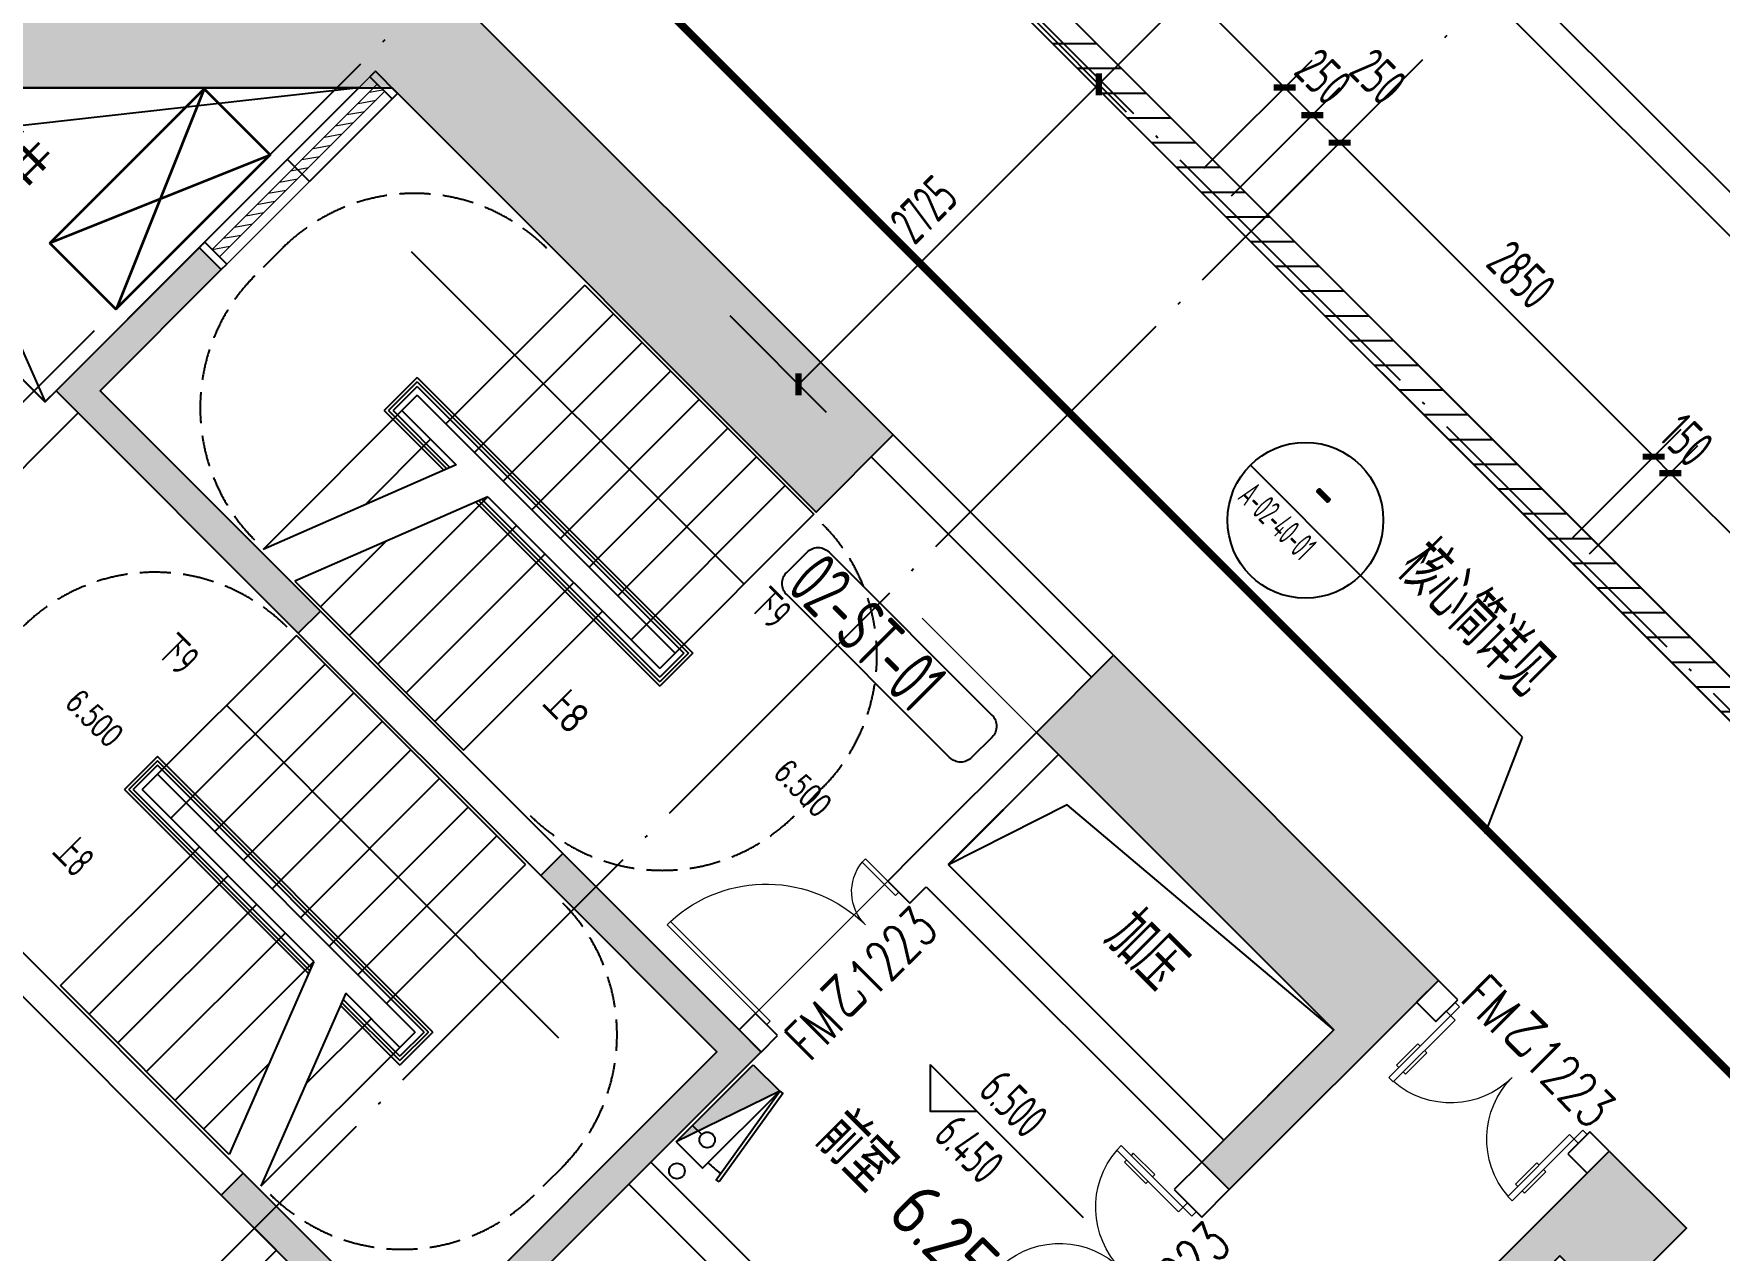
# Model space of a CAD drawing. Extents: x -936 to 12807311, y 101 to 1511157.
# Drawn here: x 12223664 to 12234483, y 1206815 to 1214622 of the extents above; entities that cross this region are included whole.
import ezdxf
from ezdxf.enums import TextEntityAlignment as Align

# ---------------------------------------------------------------- set-up
doc = ezdxf.new("R2010")
doc.units = 0
doc.header["$LTSCALE"] = 1000
doc.header["$MEASUREMENT"] = 0
for name, pattern in [('PX-PLAN-F2-T2$0$X-01-10-01$0$DASHED', [0.75, 0.5, -0.25]), ('PX-ST-F2$0$CONTINOUS', [0]), ('PX-ST-F2$0$DASH', [0.35, 0.25, -0.1]), ('PX-ST-F2$0$HIDDEN2', [4.7625, 3.175, -1.5875]), ('TX-GRID-T2$0$DOTE', [2.42, 2, -0.2, 0.02, -0.2])]:
    doc.linetypes.add(name, pattern=pattern)
for name, color, linetype in [('PX-PLAN-F2-T2$0$0P-FE-FH-V', 3, 'Continuous'), ('PX-PLAN-F2-T2$0$0P-FE-HY（消火栓）', 1, 'Continuous'), ('PX-PLAN-F2-T2$0$A-SYMB', 7, 'Continuous'), ('PX-PLAN-F2-T2$0$DIM_LEAD', 3, 'Continuous'), ('PX-PLAN-F2-T2$0$HOLE', 2, 'Continuous'), ('PX-PLAN-F2-T2$0$PUB_DIM', 3, 'Continuous'), ('PX-PLAN-F2-T2$0$PUB_TEXT', 7, 'Continuous'), ('PX-PLAN-F2-T2$0$WALL', 9, 'Continuous'), ('PX-PLAN-F2-T2$0$X-01-10-01$0$A-SYMB-BUBB', 3, 'PX-PLAN-F2-T2$0$X-01-10-01$0$DASHED'), ('PX-PLAN-F2-T2$0$X-01-10-01$0$A-SYMB-NUMB-150', 4, 'Continuous'), ('PX-PLAN-F2-T2$0$X-01-10-01$0$A-SYMB-NUMB-T', 10, 'Continuous'), ('PX-PLAN-F2-T2$0$X-01-10-01$0$A-SYMB-VOID', 35, 'Continuous'), ('PX-PLAN-F2-T2$0$防火墙填充', 1, 'Continuous'), ('PX-ST-F2$0$A-ANNO-TABL', 73, 'Continuous'), ('PX-ST-F2$0$A-STRS', 4, 'Continuous'), ('PX-ST-F2$0$DIM_SYMB', 3, 'Continuous'), ('PX-ST-F2$0$PUB_TEXT', 7, 'Continuous'), ('PX-ST-F2$0$修改', 210, 'PX-ST-F2$0$CONTINOUS'), ('TX-CORE-T2-F2$0$F-STAIR', 4, 'Continuous'), ('TX-CORE-T2-F2$0$T2-CORE-F1~F3$0$0S-WALL-HATCH', 8, 'Continuous'), ('TX-CORE-T2-F2$0$T2-CORE-F1~F3$0$0S-WALL-LINE', 3, 'Continuous'), ('TX-CORE-T2-F2$0$WALL', 255, 'Continuous'), ('TX-CORE-T2-F2$0$WINDOW_TEXT', 7, 'Continuous'), ('TX-GRID-T2$0$DOTE', 1, 'Continuous')]:
    doc.layers.add(name, color=color, linetype=linetype)
for name, color, linetype, lineweight in [('PX-ST-F2$0$A-STRS-HDDN', 5, 'PX-ST-F2$0$HIDDEN2', 15), ('TX-CORE-T2-F2$0$ARUP_AC_SPD', 112, 'Continuous', 35), ('TX-CORE-T2-F2$0$WINDOW', 4, 'Continuous', 5)]:
    doc.layers.add(name, color=color, linetype=linetype, lineweight=lineweight)
doc.styles.add('PX-PLAN-F2-T2$0$Standard', font='gbenor.shx', dxfattribs={"bigfont": 'gbcbig.shx'})
doc.styles.add('PX-PLAN-F2-T2$0$X-01-10-01$0$XD2008', font='xd-hzs.shx', dxfattribs={"width": 0.7, "bigfont": 'xd-hztxt.shx'})
doc.styles.add('PX-PLAN-F2-T2$0$XD2008', font='xd-hzs.shx', dxfattribs={"width": 0.7, "bigfont": 'xd-hztxt.shx'})
doc.styles.add('PX-PLAN-F2-T2$0$XD2008_T3', font='xd-hzs.shx', dxfattribs={"width": 0.7, "bigfont": 'xd-hztxt.shx'})
doc.styles.add('PX-ST-F2$0$_TCH_DIM', font='SIMPLEX', dxfattribs={"bigfont": 'GBCBIG'})
doc.styles.add('PX-ST-F2$0$Standard', font='gbenor.shx', dxfattribs={"bigfont": 'gbcbig.shx'})
doc.styles.add('PX-ST-F2$0$XD2008', font='xd-hzs.shx', dxfattribs={"width": 0.7, "bigfont": 'xd-hztxt.shx'})
doc.styles.add('TX-CORE-T2-F2$0$_TCH_WINDOW', font='SIMPLEX', dxfattribs={"height": 3.5, "bigfont": 'GBCBIG'})
doc.dimstyles.new('PX-PLAN-F2-T2$0$_TCH_ARCH&&100', dxfattribs={"dimtxt": 250, "dimasz": 100, "dimexe": 250, "dimexo": 300, "dimgap": 100, "dimtad": 1, "dimdec": 0, "dimzin": 0, "dimdsep": 46, "dimtxsty": 'PX-PLAN-F2-T2$0$XD2008_T3', "dimblk": 'PX-PLAN-F2-T2$0$_ArchTick', "dimcen": 0.09, "dimclrd": 1, "dimclrt": 4, "dimazin": 2, "dimtfac": 1, "dimtdec": 0, "dimtix": 1, "dimtmove": 2, "dimatfit": 3, "dimfxl": 0, "dimtolj": 1, "dimtzin": 0, "dimarcsym": 0})

# ---------------------------------------------------------------- blocks, each defined once
blk = doc.blocks.new('PX-PLAN-F2-T2$0$ST TEXT')
at = {"layer": 'PX-PLAN-F2-T2$0$X-01-10-01$0$A-SYMB-NUMB-T', "color": 1}
blk.add_lwpolyline([(63349, 13689), (61890, 13443, -0.414214), (61775, 13525), (61744, 13707, -0.414214), (61826, 13822), (63285, 14068, -0.414214), (63400, 13987), (63431, 13804, -0.414214)], format="xyb", close=True, dxfattribs=at)
at = {"layer": 'PX-PLAN-F2-T2$0$X-01-10-01$0$A-SYMB-NUMB-150', "style": 'PX-PLAN-F2-T2$0$X-01-10-01$0$XD2008', "width": 0.7}
blk.add_text('02-ST-01', height=350, rotation=9.5771, dxfattribs=at).set_placement((61853, 13458))
blk = doc.blocks.new('PX-PLAN-F2-T2$0$ECADI-TAG-HGHT')
at = {"layer": 'PX-PLAN-F2-T2$0$A-SYMB', "color": 1}
blk.add_line((-2.12, 2.12), (11.77, 2.12), dxfattribs=at)
blk.add_lwpolyline([(-2.12, 2.12), (0, 0), (2.12, 2.12)], dxfattribs=at)
at = {"layer": 'PX-PLAN-F2-T2$0$A-SYMB', "style": 'PX-PLAN-F2-T2$0$XD2008', "width": 0.7}
blk.add_attdef('FL', text='', height=3, dxfattribs=at).set_placement((-2.69, 2.97), align=Align.RIGHT)
for tag, p in [('F.F.L.', (2.28, 2.97)), ('T.O.S.', (2.28, -1.1))]:
    blk.add_attdef(tag, p, '', height=3, dxfattribs=at)
blk = doc.blocks.new('PX-PLAN-F2-T2$0$室内单口消火栓(平面)')
at = {"layer": 'PX-PLAN-F2-T2$0$0P-FE-HY（消火栓）'}
h = blk.add_hatch(color=256, dxfattribs=at)
h.dxf.hatch_style = 1
h.paths.add_polyline_path([(704, 0), (4, 0), (4, 240)])
for p, q in [((4, 0), (4, 240)), ((4, 240), (704, 0)), ((704, 240), (4, 240)), ((704, 0), (704, 240)), ((704, 0), (4, 0)), ((554, 82), (554, 0))]:
    blk.add_line(p, q, dxfattribs=at)
blk.add_lwpolyline([(690, 377), (694, 353), (4, 240), (0, 265)], close=True, dxfattribs=at)
blk.add_circle((554, 132), 50, dxfattribs=at)
blk.add_arc((54, 240), 600, 0.0003, 9.9999, dxfattribs=at)
blk = doc.blocks.new('PX-PLAN-F2-T2$0$A$C77842B79')
at = {"layer": 'PX-PLAN-F2-T2$0$0P-FE-FH-V'}
blk.add_circle((10799, 36481, 0), 50, dxfattribs=at)
at = {"layer": 'PX-PLAN-F2-T2$0$0P-FE-HY（消火栓）', "rotation": 234.5631993286312}
blk.add_blockref('PX-PLAN-F2-T2$0$室内单口消火栓(平面)', (11171, 37238, 0), dxfattribs=at)
blk = doc.blocks.new('PX-PLAN-F2-T2$0$fhtc')
at = {"layer": 'PX-PLAN-F2-T2$0$防火墙填充'}
h = blk.add_hatch(dxfattribs=at)
h.set_pattern_fill('ANSI31', color=256, scale=100, angle=44.9999)
h.set_pattern_definition([(45, (-8005.86, 6e-09), (-112.2532, 112.2532), [])])
h.paths.add_polyline_path([(16661, 150), (16661, -20925), (16461, -20925), (16461, -50), (-3364, -50), (-3364, 2125), (-12109, 2125), (-12076, 2325), (-3164, 2325), (-3164, 150)])
h.paths.add_polyline_path([(16461, -21675), (16661, -21675), (16661, -22460), (16461, -22460)])
blk.add_lwpolyline([(16661, 150), (16661, -20925), (16461, -20925), (16461, -50), (-3364, -50), (-3364, 2125), (-12109, 2125), (-12076, 2325), (-3164, 2325), (-3164, 150)], close=True, dxfattribs=at)
blk = doc.blocks.new('PX-PLAN-F2-T2$0$_ArchTick')
at = {"color": 0, "linetype": 'ByBlock', "const_width": 0.4}
blk.add_lwpolyline([(-0.5, -0.5), (0.5, 0.5)], dxfattribs=at)
blk = doc.blocks.new('*D827')
at = {"layer": 'Defpoints', "color": 0, "transparency": 16777216}
for p in [(12230854, 1215960), (12231508, 1215306), (12229846, 1214952)]:
    blk.add_point(p, dxfattribs=at)
at = {"layer": 'PX-PLAN-F2-T2$0$PUB_DIM', "color": 0, "lineweight": -2, "transparency": 16777216}
for p, q in [((12231066, 1215747), (12231684, 1215129)), ((12230058, 1214740), (12230677, 1214121))]:
    blk.add_line(p, q, dxfattribs=at)
at = {"layer": 'PX-PLAN-F2-T2$0$PUB_DIM', "color": 1, "lineweight": -2, "transparency": 16777216}
blk.add_line((12230500, 1214298), (12231508, 1215306), dxfattribs=at)
at = {"layer": 'PX-PLAN-F2-T2$0$PUB_DIM', "color": 1, "lineweight": -2, "transparency": 16777216, "xscale": 100, "yscale": 100, "zscale": 100}
for p, rotation in [((12231508, 1215306), 45.00024931442097), ((12230500, 1214298), 225.000249314421)]:
    blk.add_blockref('PX-PLAN-F2-T2$0$_ArchTick', p, dxfattribs=dict(at, rotation=rotation))
at = {"layer": 'PX-PLAN-F2-T2$0$PUB_DIM', "color": 4, "transparency": 16777216, "insert": (12230845, 1214961), "char_height": 250, "attachment_point": 5, "rotation": 45.0002, "style": 'PX-PLAN-F2-T2$0$XD2008_T3'}
blk.add_mtext('\\A1;1425', dxfattribs=at)
blk = doc.blocks.new('*D828')
at = {"layer": 'Defpoints', "color": 0, "transparency": 16777216}
for p in [(12229846, 1214952), (12230500, 1214298), (12227919, 1213025)]:
    blk.add_point(p, dxfattribs=at)
at = {"layer": 'PX-PLAN-F2-T2$0$PUB_DIM', "color": 0, "lineweight": -2, "transparency": 16777216}
for p, q in [((12230058, 1214740), (12230677, 1214121)), ((12228131, 1212813), (12228750, 1212194))]:
    blk.add_line(p, q, dxfattribs=at)
at = {"layer": 'PX-PLAN-F2-T2$0$PUB_DIM', "color": 1, "lineweight": -2, "transparency": 16777216}
blk.add_line((12228573, 1212371), (12230500, 1214298), dxfattribs=at)
at = {"layer": 'PX-PLAN-F2-T2$0$PUB_DIM', "color": 1, "lineweight": -2, "transparency": 16777216, "xscale": 100, "yscale": 100, "zscale": 100}
for p, rotation in [((12230500, 1214298), 45.00024931441067), ((12228573, 1212371), 225.0002493144107)]:
    blk.add_blockref('PX-PLAN-F2-T2$0$_ArchTick', p, dxfattribs=dict(at, rotation=rotation))
at = {"layer": 'PX-PLAN-F2-T2$0$PUB_DIM', "color": 4, "transparency": 16777216, "insert": (12229377, 1213494), "char_height": 250, "attachment_point": 5, "rotation": 45.0002, "style": 'PX-PLAN-F2-T2$0$XD2008_T3'}
blk.add_mtext('\\A1;2725', dxfattribs=at)
blk = doc.blocks.new('*D832')
at = {"layer": 'Defpoints', "color": 0, "transparency": 16777216}
for p in [(12229690, 1214819), (12231693, 1214277), (12230963, 1213547)]:
    blk.add_point(p, dxfattribs=at)
at = {"layer": 'PX-PLAN-F2-T2$0$PUB_DIM', "color": 0, "lineweight": -2, "transparency": 16777216}
for p, q in [((12229902, 1215032), (12230597, 1215726)), ((12231175, 1213759), (12231870, 1214453))]:
    blk.add_line(p, q, dxfattribs=at)
at = {"layer": 'PX-PLAN-F2-T2$0$PUB_DIM', "color": 1, "lineweight": -2, "transparency": 16777216}
blk.add_line((12230420, 1215549), (12231693, 1214277), dxfattribs=at)
at = {"layer": 'PX-PLAN-F2-T2$0$PUB_DIM', "color": 1, "lineweight": -2, "transparency": 16777216, "xscale": 100, "yscale": 100, "zscale": 100}
for p, rotation in [((12230420, 1215549), 135.000249314899), ((12231693, 1214277), 315.000249314899)]:
    blk.add_blockref('PX-PLAN-F2-T2$0$_ArchTick', p, dxfattribs=dict(at, rotation=rotation))
at = {"layer": 'PX-PLAN-F2-T2$0$PUB_DIM', "color": 4, "transparency": 16777216, "insert": (12231216, 1215072), "char_height": 250, "attachment_point": 5, "rotation": 315.0002, "style": 'PX-PLAN-F2-T2$0$XD2008_T3'}
blk.add_mtext('\\A1;1800', dxfattribs=at)
blk = doc.blocks.new('*D833')
at = {"layer": 'Defpoints', "color": 0, "transparency": 16777216}
for p in [(12231870, 1214100), (12230963, 1213547), (12231140, 1213370)]:
    blk.add_point(p, dxfattribs=at)
at = {"layer": 'PX-PLAN-F2-T2$0$PUB_DIM', "color": 0, "lineweight": -2, "transparency": 16777216}
for p, q in [((12231175, 1213759), (12231870, 1214453)), ((12231352, 1213582), (12232047, 1214277))]:
    blk.add_line(p, q, dxfattribs=at)
at = {"layer": 'PX-PLAN-F2-T2$0$PUB_DIM', "color": 1, "lineweight": -2, "transparency": 16777216}
blk.add_line((12231693, 1214277), (12231870, 1214100), dxfattribs=at)
at = {"layer": 'PX-PLAN-F2-T2$0$PUB_DIM', "color": 1, "lineweight": -2, "transparency": 16777216, "xscale": 100, "yscale": 100, "zscale": 100}
for p, rotation in [((12231693, 1214277), 135.0002493149147), ((12231870, 1214100), 315.0002493149147)]:
    blk.add_blockref('PX-PLAN-F2-T2$0$_ArchTick', p, dxfattribs=dict(at, rotation=rotation))
at = {"layer": 'PX-PLAN-F2-T2$0$PUB_DIM', "color": 4, "transparency": 16777216, "insert": (12231941, 1214347), "char_height": 250, "attachment_point": 5, "rotation": 315.0002, "style": 'PX-PLAN-F2-T2$0$XD2008_T3'}
blk.add_mtext('\\A1;250', dxfattribs=at)
blk = doc.blocks.new('*D834')
at = {"layer": 'Defpoints', "color": 0, "transparency": 16777216}
for p in [(12232047, 1213923), (12231140, 1213370), (12231317, 1213193)]:
    blk.add_point(p, dxfattribs=at)
at = {"layer": 'PX-PLAN-F2-T2$0$PUB_DIM', "color": 0, "lineweight": -2, "transparency": 16777216}
for p, q in [((12231352, 1213582), (12232047, 1214277)), ((12231529, 1213405), (12232223, 1214100))]:
    blk.add_line(p, q, dxfattribs=at)
at = {"layer": 'PX-PLAN-F2-T2$0$PUB_DIM', "color": 1, "lineweight": -2, "transparency": 16777216}
blk.add_line((12231870, 1214100), (12232047, 1213923), dxfattribs=at)
at = {"layer": 'PX-PLAN-F2-T2$0$PUB_DIM', "color": 1, "lineweight": -2, "transparency": 16777216, "xscale": 100, "yscale": 100, "zscale": 100}
for p, rotation in [((12231870, 1214100), 135.0002493148733), ((12232047, 1213923), 315.0002493148733)]:
    blk.add_blockref('PX-PLAN-F2-T2$0$_ArchTick', p, dxfattribs=dict(at, rotation=rotation))
at = {"layer": 'PX-PLAN-F2-T2$0$PUB_DIM', "color": 4, "transparency": 16777216, "insert": (12232294, 1214347), "char_height": 250, "attachment_point": 5, "rotation": 315.0002, "style": 'PX-PLAN-F2-T2$0$XD2008_T3'}
blk.add_mtext('\\A1;250', dxfattribs=at)
blk = doc.blocks.new('*D835')
at = {"layer": 'Defpoints', "color": 0, "transparency": 16777216}
for p in [(12231317, 1213193), (12234062, 1211908), (12233332, 1211178)]:
    blk.add_point(p, dxfattribs=at)
at = {"layer": 'PX-PLAN-F2-T2$0$PUB_DIM', "color": 0, "lineweight": -2, "transparency": 16777216}
for p, q in [((12231529, 1213405), (12232223, 1214100)), ((12233544, 1211390), (12234239, 1212085))]:
    blk.add_line(p, q, dxfattribs=at)
at = {"layer": 'PX-PLAN-F2-T2$0$PUB_DIM', "color": 1, "lineweight": -2, "transparency": 16777216}
blk.add_line((12232047, 1213923), (12234062, 1211908), dxfattribs=at)
at = {"layer": 'PX-PLAN-F2-T2$0$PUB_DIM', "color": 1, "lineweight": -2, "transparency": 16777216, "xscale": 100, "yscale": 100, "zscale": 100}
for p, rotation in [((12232047, 1213923), 135.0002493149073), ((12234062, 1211908), 315.0002493149073)]:
    blk.add_blockref('PX-PLAN-F2-T2$0$_ArchTick', p, dxfattribs=dict(at, rotation=rotation))
at = {"layer": 'PX-PLAN-F2-T2$0$PUB_DIM', "color": 4, "transparency": 16777216, "insert": (12233213, 1213075), "char_height": 250, "attachment_point": 5, "rotation": 315.0002, "style": 'PX-PLAN-F2-T2$0$XD2008_T3'}
blk.add_mtext('\\A1;2850', dxfattribs=at)
blk = doc.blocks.new('*D836')
at = {"layer": 'Defpoints', "color": 0, "transparency": 16777216}
for p in [(12234168, 1211802), (12233332, 1211178), (12233438, 1211072)]:
    blk.add_point(p, dxfattribs=at)
at = {"layer": 'PX-PLAN-F2-T2$0$PUB_DIM', "color": 0, "lineweight": -2, "transparency": 16777216}
for p, q in [((12233544, 1211390), (12234239, 1212085)), ((12233650, 1211284), (12234345, 1211979))]:
    blk.add_line(p, q, dxfattribs=at)
at = {"layer": 'PX-PLAN-F2-T2$0$PUB_DIM', "color": 1, "lineweight": -2, "transparency": 16777216}
blk.add_line((12234062, 1211908), (12234168, 1211802), dxfattribs=at)
at = {"layer": 'PX-PLAN-F2-T2$0$PUB_DIM', "color": 1, "lineweight": -2, "transparency": 16777216, "xscale": 100, "yscale": 100, "zscale": 100}
for p, rotation in [((12234062, 1211908), 135.0002493149423), ((12234168, 1211802), 315.0002493149423)]:
    blk.add_blockref('PX-PLAN-F2-T2$0$_ArchTick', p, dxfattribs=dict(at, rotation=rotation))
at = {"layer": 'PX-PLAN-F2-T2$0$PUB_DIM', "color": 4, "transparency": 16777216, "insert": (12234274, 1212014), "char_height": 250, "attachment_point": 5, "rotation": 315.0002, "style": 'PX-PLAN-F2-T2$0$XD2008_T3'}
blk.add_mtext('\\A1;150', dxfattribs=at)
blk = doc.blocks.new('*D837')
at = {"layer": 'Defpoints', "color": 0, "transparency": 16777216}
for p in [(12233438, 1211072), (12235441, 1210529), (12234711, 1209799)]:
    blk.add_point(p, dxfattribs=at)
at = {"layer": 'PX-PLAN-F2-T2$0$PUB_DIM', "color": 0, "lineweight": -2, "transparency": 16777216}
for p, q in [((12233650, 1211284), (12234345, 1211979)), ((12234923, 1210011), (12235617, 1210706))]:
    blk.add_line(p, q, dxfattribs=at)
at = {"layer": 'PX-PLAN-F2-T2$0$PUB_DIM', "color": 1, "lineweight": -2, "transparency": 16777216}
blk.add_line((12234168, 1211802), (12235441, 1210529), dxfattribs=at)
at = {"layer": 'PX-PLAN-F2-T2$0$PUB_DIM', "color": 1, "lineweight": -2, "transparency": 16777216, "xscale": 100, "yscale": 100, "zscale": 100}
for p, rotation in [((12234168, 1211802), 135.0002493149143), ((12235441, 1210529), 315.0002493149144)]:
    blk.add_blockref('PX-PLAN-F2-T2$0$_ArchTick', p, dxfattribs=dict(at, rotation=rotation))
at = {"layer": 'PX-PLAN-F2-T2$0$PUB_DIM', "color": 4, "transparency": 16777216, "insert": (12234963, 1211325), "char_height": 250, "attachment_point": 5, "rotation": 315.0002, "style": 'PX-PLAN-F2-T2$0$XD2008_T3'}
blk.add_mtext('\\A1;1800', dxfattribs=at)
blk = doc.blocks.new('PX-ST-F2')
at = {"layer": 'PX-ST-F2$0$A-ANNO-TABL', "linetype": 'PX-ST-F2$0$DASH', "ltscale": 0.8}
for p, q in [((12225278, 1213263), (12225065, 1213051)), ((12228742, 1209799), (12228530, 1209586)), ((12227074, 1207366, 0), (12226861, 1207154, 0))]:
    blk.add_line(p, q, dxfattribs=at)
for centre, start, end in [((12226108, 1212397), 45.0001, 135.0003), ((12225932, 1212220), 134.9999, 225.0001), ((12227876, 1210629), 315.0015, 45.0017), ((12224441, 1209966, 0), 44.9684, 134.9686), ((12227699, 1210453), 225.0001, 315.0003), ((12226208, 1208198, 0), 314.9698, 44.9701), ((12226031, 1208021, 0), 224.9701, 314.9703)]:
    blk.add_arc(centre, 1200, start, end, dxfattribs=at)
at = {"layer": 'PX-ST-F2$0$A-STRS', "color": 4}
for p, q in [((12227201, 1213009), (12226310, 1212118)), ((12227201, 1213009), (12228672, 1211538)), ((12227385, 1212825), (12226494, 1211934)), ((12227569, 1212641), (12226678, 1211750)), ((12227752, 1212457), (12226862, 1211567)), ((12226126, 1212302), (12225136, 1211312)), ((12227936, 1212274), (12227046, 1211383)), ((12225795, 1211603), (12226211, 1212019)), ((12228120, 1212090), (12227229, 1211199)), ((12228304, 1211906), (12227413, 1211015)), ((12228488, 1211722), (12227498, 1210732)), ((12228672, 1211538), (12227682, 1210548)), ((12225350, 1210761, 0), (12224360, 1209772, 0)), ((12226820, 1209290, 0), (12225350, 1210761, 0)), ((12225534, 1210577, 0), (12224544, 1209588, 0)), ((12225718, 1210393, 0), (12224826, 1209503, 0)), ((12225901, 1210209, 0), (12225010, 1209319, 0)), ((12226085, 1210026, 0), (12225194, 1209135, 0)), ((12226269, 1209842, 0), (12225378, 1208951, 0)), ((12226453, 1209658, 0), (12225561, 1208767, 0)), ((12226636, 1209474, 0), (12225745, 1208583, 0)), ((12226820, 1209290, 0), (12225929, 1208399, 0)), ((12225413, 1207884, 0), (12225830, 1208300, 0)), ((12226113, 1208215, 0), (12225122, 1207226, 0))]:
    blk.add_line(p, q, dxfattribs=at)
at = {"layer": 'PX-ST-F2$0$A-STRS'}
for p, q in [((12226126, 1212415, 0), (12225914, 1212203, 0)), ((12226126, 1212358, 0), (12225971, 1212203, 0)), ((12226126, 1212415, 0), (12227894, 1210647)), ((12226126, 1212358, 0), (12227837, 1210647)), ((12226126, 1212302), (12227781, 1210647)), ((12226296, 1211821), (12225914, 1212203, 0)), ((12226335, 1211838), (12225971, 1212203, 0)), ((12226027, 1212203), (12226375, 1211855)), ((12226375, 1211855), (12225136, 1211312)), ((12226579, 1211651), (12225340, 1211108)), ((12225688, 1210760), (12226579, 1211651)), ((12226500, 1211617), (12227682, 1210435)), ((12226539, 1211634), (12227682, 1210492)), ((12226579, 1211651), (12227682, 1210548)), ((12225504, 1210944), (12225923, 1211364)), ((12225872, 1210577), (12226763, 1211467)), ((12226055, 1210393), (12226946, 1211284)), ((12226239, 1210209), (12227130, 1211100)), ((12226423, 1210025), (12227314, 1210916)), ((12227894, 1210647), (12227682, 1210435)), ((12227837, 1210647), (12227682, 1210492)), ((12224459, 1209984, 0), (12224247, 1209772, 0)), ((12226226, 1208215, 0), (12224459, 1209984, 0)), ((12224459, 1209927, 0), (12224303, 1209772, 0)), ((12226169, 1208215, 0), (12224459, 1209927, 0)), ((12226113, 1208215, 0), (12224459, 1209871, 0)), ((12225428, 1208590, 0), (12224247, 1209772, 0)), ((12225445, 1208629, 0), (12224303, 1209772, 0)), ((12225462, 1208668, 0), (12224360, 1209772, 0)), ((12223836, 1208513, 0), (12224727, 1209404, 0)), ((12224020, 1208330, 0), (12224911, 1209220, 0)), ((12224203, 1208146, 0), (12225095, 1209036, 0)), ((12224387, 1207962, 0), (12225279, 1208852, 0)), ((12224571, 1207778, 0), (12225462, 1208668, 0)), ((12225462, 1208668, 0), (12224918, 1207430, 0)), ((12225666, 1208464, 0), (12225122, 1207226, 0)), ((12226014, 1208116, 0), (12225666, 1208464, 0)), ((12225632, 1208385, 0), (12226013, 1208003, 0)), ((12225649, 1208425, 0), (12226013, 1208060, 0)), ((12226226, 1208215, 0), (12226013, 1208003, 0)), ((12226169, 1208215, 0), (12226013, 1208060, 0)), ((12224755, 1207594, 0), (12225174, 1208013, 0))]:
    blk.add_line(p, q, dxfattribs=at)
at = {"layer": 'PX-ST-F2$0$A-STRS', "linetype": 'PX-ST-F2$0$HIDDEN2'}
for p, q in [((12226126, 1212387, 0), (12225942, 1212203, 0)), ((12226126, 1212387, 0), (12227866, 1210647)), ((12226316, 1211829), (12225942, 1212203, 0)), ((12226520, 1211625), (12227682, 1210463)), ((12227866, 1210647), (12227682, 1210463)), ((12224459, 1209956, 0), (12224275, 1209772, 0)), ((12226197, 1208215, 0), (12224459, 1209956, 0)), ((12225436, 1208609, 0), (12224275, 1209772, 0)), ((12225640, 1208405, 0), (12226013, 1208032, 0)), ((12226197, 1208215, 0), (12226013, 1208032, 0))]:
    blk.add_line(p, q, dxfattribs=at)
at = {"layer": 'PX-ST-F2$0$A-STRS-HDDN', "elevation": 0}
for points in [[(12225999, 1214239), (12230100, 1210138), (12228191, 1208229), (12224090, 1212330)], [(12226140, 1206179), (12222040, 1210281), (12223950, 1212190), (12228049, 1208088)]]:
    blk.add_lwpolyline(points, close=True, dxfattribs=at)
at = {"layer": 'PX-ST-F2$0$DIM_SYMB'}
for p, q in [((12226087, 1213225), (12228223, 1211089)), ((12227035, 1208176, 0), (12224901, 1210313, 0))]:
    blk.add_line(p, q, dxfattribs=at)
at = {"layer": 'PX-ST-F2$0$DIM_SYMB', "elevation": 0}
for points in [[(12226087, 1213225, 0, 0, 0), (12225104, 1212242, 0, 0, 0), (12225587, 1211759, 40, 0, 0), (12225693, 1211653, 0, 0, 0)], [(12226872, 1210474, 0, 0, 0), (12226101, 1211245, 40, 0, 0), (12225995, 1211351, 0, 0, 0)], [(12224285, 1208962, 0, 0, 0), (12225056, 1208191, 40, 0, 0), (12225162, 1208085, 0, 0, 0)], [(12227035, 1208176, 0, 0, 0), (12226052, 1207194, 0, 0, 0), (12225569, 1207677, 40, 0, 0), (12225463, 1207783, 0, 0, 0)]]:
    blk.add_lwpolyline(points, format="xyseb", dxfattribs=at)
at = {"layer": 'PX-ST-F2$0$修改', "color": 4}
for p, q in [((12225340, 1211108), (12226423, 1210025)), ((12224918, 1207430, 0), (12223836, 1208513, 0))]:
    blk.add_line(p, q, dxfattribs=at)
at = {"char_height": 200, "attachment_point": 3, "rotation": 315.0001}
for s, width, insert, style in [('下9', 846.25, (12228543, 1210929), 'PX-ST-F2$0$XD2008'), ('下9', 846.25, (12224741, 1210633, 0), 'PX-ST-F2$0$XD2008'), ('上8', 772.62, (12227249, 1210255), 'PX-ST-F2$0$Standard'), ('上8', 772.62, (12224067, 1209339, 0), 'PX-ST-F2$0$XD2008')]:
    blk.add_mtext_dynamic_manual_height_columns(s, width=width, gutter_width=1750, heights=[0], dxfattribs=dict(at, insert=insert, style=style))
at = {"layer": 'PX-ST-F2$0$PUB_TEXT', "style": 'PX-ST-F2$0$_TCH_DIM', "width": 0.705882}
for p in [(12223858, 1210320), (12228405, 1209871)]:
    blk.add_text('6.500', height=148.8, rotation=315.0009, dxfattribs=at).set_placement(p)
blk = doc.blocks.new('TX-CORE-T2-F2$0$T2-CORE-F1~F3')
at = {"layer": 'TX-CORE-T2-F2$0$T2-CORE-F1~F3$0$0S-WALL-HATCH'}
h = blk.add_hatch(color=256, dxfattribs=at)
h.dxf.hatch_style = 1
h.paths.add_polyline_path([(12229181, 1212047), (12226253, 1214975), (12222492, 1214975), (12219776, 1212259), (12220271, 1211764), (12222782, 1214275), (12225964, 1214275), (12228686, 1211552)])
h = blk.add_hatch(color=256, dxfattribs=at)
h.dxf.hatch_style = 1
h.paths.add_polyline_path([(12225504, 1210916), (12225362, 1210775), (12223807, 1212330), (12224726, 1213249), (12224867, 1213108), (12224090, 1212330)])
h = blk.add_hatch(color=256, dxfattribs=at)
h.dxf.hatch_style = 1
h.paths.add_polyline_path([(12230595, 1210633), (12232681, 1208547), (12231338, 1207204), (12231161, 1207380), (12232009, 1208229), (12230242, 1209997), (12230100, 1210138)])
h = blk.add_hatch(color=256, dxfattribs=at)
h.dxf.hatch_style = 1
h.paths.add_polyline_path([(12226918, 1209219), (12228049, 1208088), (12226140, 1206178), (12225009, 1207310), (12224867, 1207168), (12225999, 1206037), (12225504, 1205542), (12226070, 1204976), (12226211, 1205118), (12225787, 1205542), (12228332, 1208088), (12227060, 1209360)])
h = blk.add_hatch(color=256, dxfattribs=at)
h.dxf.hatch_style = 1
h.paths.add_polyline_path([(12233777, 1207451), (12234272, 1206956), (12233777, 1206461), (12233459, 1206779), (12231762, 1205082), (12231585, 1205259)])
at = {"layer": 'TX-CORE-T2-F2$0$T2-CORE-F1~F3$0$0S-WALL-LINE'}
for points in [[(12229181, 1212047), (12226253, 1214975), (12222492, 1214975), (12219776, 1212259), (12220271, 1211764), (12222782, 1214275), (12225964, 1214275), (12228686, 1211552)], [(12225504, 1210916), (12225362, 1210775), (12223807, 1212330), (12224726, 1213249), (12224867, 1213108), (12224090, 1212330)], [(12230595, 1210633), (12232681, 1208547), (12231338, 1207204), (12231161, 1207380), (12232009, 1208229), (12230242, 1209997), (12230242, 1209997), (12230100, 1210138)], [(12226918, 1209219), (12228049, 1208088), (12226140, 1206178), (12225009, 1207310), (12224867, 1207168), (12225999, 1206037), (12225504, 1205542), (12226070, 1204976), (12226211, 1205118), (12225787, 1205542), (12228332, 1208088), (12227060, 1209360)], [(12233777, 1207451), (12234272, 1206956), (12233777, 1206461), (12233459, 1206779), (12231762, 1205082), (12231585, 1205259)]]:
    blk.add_lwpolyline(points, close=True, dxfattribs=at)
blk = doc.blocks.new('TX-CORE-T2-F2$0$$DorLib2D$00000011')
for p, q in [((-0.4667, 0.4709), (-0.4667, -0.0625)), ((-0.4667, 0.4709), (-0.4333, 0.4709)), ((-0.4333, 0.4709), (-0.4333, 0.0042)), ((0.4333, 0.4709), (0.4333, 0.0042)), ((0.4667, 0.4709), (0.4333, 0.4709)), ((0.4667, 0.4709), (0.4667, -0.0625)), ((-0.4833, 0.3962), (-0.4667, 0.3962)), ((-0.4167, 0.3962), (-0.4333, 0.3962)), ((0.4167, 0.3962), (0.4333, 0.3962)), ((0.4833, 0.3962), (0.4667, 0.3962)), ((-0.4833, 0.2346), (-0.4667, 0.2346)), ((-0.4167, 0.2346), (-0.4333, 0.2346)), ((0.4167, 0.2346), (0.4333, 0.2346)), ((0.4833, 0.2346), (0.4667, 0.2346)), ((-0.5, 0.0042), (-0.4333, 0.0042)), ((-0.5, 0.0042), (-0.5, -0.0625)), ((0.5, 0.0042), (0.4333, 0.0042)), ((0.5, 0.0042), (0.5, -0.0625)), ((-0.5, -0.0625), (-0.4667, -0.0625)), ((0.5, -0.0625), (0.4667, -0.0625))]:
    blk.add_line(p, q)
at = {"lineweight": 13}
for p, q in [((-0.4833, 0.3962), (-0.4833, 0.2346)), ((-0.4167, 0.3962), (-0.4167, 0.2346)), ((0.4167, 0.3962), (0.4167, 0.2346)), ((0.4833, 0.3962), (0.4833, 0.2346))]:
    blk.add_line(p, q, dxfattribs=at)
for centre, start, end in [((-0.4667, 0.0042), 0, 85.90396), ((0.4667, 0.0042), 94.09604, 180)]:
    blk.add_arc(centre, 0.4667, start, end, dxfattribs=at)
blk = doc.blocks.new('TX-CORE-T2-F2$0$$DorLib2D$00000225')
at = {"color": 0}
for p, q in [((0.475, -0.0014), (0.475, 0.7521)), ((0.475, 0.7521), (0.5, 0.7521)), ((0.5, -0.0014), (0.5, 0.7521)), ((-0.5, 0), (-0.5, 0.252)), ((-0.475, 0.252), (-0.5, 0.252)), ((-0.475, 0), (-0.475, 0.252)), ((-0.475, 0), (-0.5, 0)), ((0.475, -0.0014), (0.5, -0.0014))]:
    blk.add_line(p, q, dxfattribs=at)
for centre, radius, start, end in [((0.5046, -0.0019), 0.7546, 92.24927, 179.72377), ((-0.5008, 0.0026), 0.2508, 359.78987, 84.09744)]:
    blk.add_arc(centre, radius, start, end, dxfattribs=at)
blk = doc.blocks.new('TX-CORE-T2-F2$0$$WINLIB2D$00000039')
at = {"color": 0}
for points in [[(-0.5, 0.5), (-0.5, -0.5)], [(0.5, 0.5), (-0.5, 0.5)], [(0.5, -0.5), (0.5, 0.5)], [(-0.5, 0.1667), (0.5, 0.1667)], [(-0.3839, -0.1667), (-0.448, 0.1667)], [(-0.3159, -0.1667), (-0.38, 0.1667)], [(-0.2479, -0.1667), (-0.312, 0.1667)], [(-0.1799, -0.1667), (-0.244, 0.1667)], [(-0.1119, -0.1667), (-0.176, 0.1667)], [(-0.0439, -0.1667), (-0.108, 0.1667)], [(0.0241, -0.1667), (-0.04, 0.1667)], [(0.0921, -0.1667), (0.028, 0.1667)], [(0.16, -0.1667), (0.0959, 0.1667)], [(0.228, -0.1667), (0.1639, 0.1667)], [(0.296, -0.1667), (0.2319, 0.1667)], [(0.364, -0.1667), (0.2999, 0.1667)], [(0.432, -0.1667), (0.3679, 0.1667)], [(0.5, -0.1667), (0.4359, 0.1667)], [(-0.4519, -0.1667), (-0.5, 0.0836)], [(-0.5, -0.1667), (0.5, -0.1667)], [(0.5, -0.5), (-0.5, -0.5)]]:
    blk.add_lwpolyline(points, dxfattribs=at)
blk = doc.blocks.new('TX-CORE-T2-F2')
at = {"layer": 'TX-CORE-T2-F2$0$ARUP_AC_SPD', "extrusion": (-0.002674, -0.002674, 0.999993)}
for p, q in [((12224757, 1214269), (12224192, 1212854)), ((12223767, 1213279), (12225182, 1213844))]:
    blk.add_line(p, q, dxfattribs=at)
at = {"layer": 'TX-CORE-T2-F2$0$ARUP_AC_SPD', "extrusion": (-0.002674, -0.002674, 0.999993), "elevation": -35926}
blk.add_lwpolyline([(12223724, 1213187), (12224714, 1214177), (12225138, 1213753), (12224148, 1212763)], close=True, dxfattribs=at)
at = {"layer": 'TX-CORE-T2-F2$0$F-STAIR', "color": 0}
blk.add_line((12225999, 1214239), (12225433, 1213674), dxfattribs=at)
blk.add_line((12225999, 1214239), (12225433, 1213674), dxfattribs=at)
at = {"layer": 'TX-CORE-T2-F2$0$WALL'}
for p, q in [((12225857, 1214381), (12225822, 1214345)), ((12225822, 1214345), (12225964, 1214204)), ((12225999, 1214239), (12225857, 1214381)), ((12225964, 1214204), (12225999, 1214239)), ((12222251, 1213744), (12223736, 1212259)), ((12225292, 1213815), (12225433, 1213674)), ((12224761, 1213285), (12224726, 1213249)), ((12224726, 1213249), (12224867, 1213108)), ((12224903, 1213143), (12224761, 1213285)), ((12224867, 1213108), (12224903, 1213143)), ((12223807, 1212330), (12223736, 1212259)), ((12223948, 1212189), (12223807, 1212330)), ((12223948, 1212189), (12223807, 1212047)), ((12222994, 1211234), (12223807, 1212047)), ((12229039, 1211906), (12229181, 1212047)), ((12230595, 1210633), (12229181, 1212047)), ((12230454, 1210492), (12229039, 1211906)), ((12225504, 1210916), (12225362, 1210775)), ((12225504, 1210916), (12227060, 1209360)), ((12225362, 1210775), (12226918, 1209219)), ((12230454, 1210492), (12230595, 1210633)), ((12221827, 1210209), (12224867, 1207168)), ((12222039, 1210280), (12225009, 1207310)), ((12230100, 1210138), (12229322, 1209360)), ((12230242, 1209997), (12230100, 1210138)), ((12230242, 1209997), (12229534, 1209290)), ((12227060, 1209360), (12226918, 1209219)), ((12229322, 1209360), (12229146, 1209184)), ((12229534, 1209290), (12231302, 1207522)), ((12229146, 1209184), (12229287, 1209042)), ((12229287, 1209042), (12229393, 1209148)), ((12229393, 1209148), (12231161, 1207380)), ((12232681, 1208547), (12232540, 1208406)), ((12232805, 1208423), (12232681, 1208547)), ((12228297, 1208335), (12228191, 1208229)), ((12228438, 1208194), (12228297, 1208335)), ((12232540, 1208406), (12232663, 1208282)), ((12232663, 1208282), (12232805, 1208423)), ((12228191, 1208229), (12228332, 1208087)), ((12228332, 1208087), (12228438, 1208194)), ((12233653, 1207575), (12233512, 1207433)), ((12233777, 1207451), (12233653, 1207575)), ((12231302, 1207522), (12231161, 1207380)), ((12227484, 1207239), (12227625, 1207380)), ((12229393, 1205613), (12227625, 1207380)), ((12231161, 1207380), (12230984, 1207204)), ((12231338, 1207204), (12231161, 1207380)), ((12233512, 1207433), (12233636, 1207310)), ((12233636, 1207310), (12233777, 1207451)), ((12225009, 1207310), (12224867, 1207168)), ((12229252, 1205471), (12227484, 1207239)), ((12230984, 1207204), (12231161, 1207027)), ((12231161, 1207027), (12231338, 1207204)), ((12225080, 1206956), (12224585, 1206461)), ((12225221, 1206815), (12225080, 1206956)), ((12225221, 1206815), (12224867, 1206461))]:
    blk.add_line(p, q, dxfattribs=at)
blk.add_blockref('TX-CORE-T2-F2$0$T2-CORE-F1~F3', (0, 0))
at = {"layer": 'TX-CORE-T2-F2$0$WINDOW'}
for name, p, xscale, yscale, zscale, rotation in [('TX-CORE-T2-F2$0$$WINLIB2D$00000039', (12225362, 1213744), 1500, 200, 200, 225.0000772069876), ('TX-CORE-T2-F2$0$$DorLib2D$00000225', (12228792, 1208689), 1200, -1200, 200, 225.0013475588003), ('TX-CORE-T2-F2$0$$DorLib2D$00000011', (12233158, 1207928), 1200, -1200, 200, 315.0000778127095), ('TX-CORE-T2-F2$0$$DorLib2D$00000011', (12230648, 1206691), 1200, -1200, 250, 225.0000778352089)]:
    blk.add_blockref(name, p, dxfattribs=dict(at, xscale=xscale, yscale=yscale, zscale=zscale, rotation=rotation))
at = {"layer": 'TX-CORE-T2-F2$0$WINDOW_TEXT', "style": 'TX-CORE-T2-F2$0$_TCH_WINDOW', "width": 0.705882}
for s, rotation, p in [('1223', 45.0013, (12229048, 1208422)), ('FM', 315.0001, (12232813, 1208421)), ('FM', 45.0013, (12228645, 1208019)), ('1223', 315.0001, (12233216, 1208018)), ('1223', 45.0001, (12230929, 1206400))]:
    blk.add_text(s, height=255, rotation=rotation, dxfattribs=at).set_placement(p)
at = {"layer": 'TX-CORE-T2-F2$0$WINDOW_TEXT', "style": 'TX-CORE-T2-F2$0$_TCH_WINDOW'}
for rotation, p in [(45.0013, (12228899, 1208273)), (315.0001, (12233067, 1208167))]:
    blk.add_text('乙', height=289, rotation=rotation, dxfattribs=at).set_placement(p)
blk = doc.blocks.new('TX-GRID-T2')
at = {"layer": 'TX-GRID-T2$0$DOTE', "linetype": 'TX-GRID-T2$0$DOTE'}
for p, q in [((12215620.2, 1229214.2), (12246567.7, 1198266.7)), ((12234317.9, 1222982.6), (12209689.5, 1198354.2)), ((12237712, 1219588.5), (12213083.6, 1194960.1))]:
    blk.add_line(p, q, dxfattribs=at)
blk = doc.blocks.new('PX-PLAN-F2-T2')
at = {"layer": 'PX-PLAN-F2-T2$0$DIM_LEAD'}
for p, q in [((12232180.226, 1211145.936), (12231473.119, 1211853.043)), ((12233218.973, 1210107.189), (12232180.226, 1211145.936)), ((12232979.919, 1209488.252), (12233218.973, 1210107.189))]:
    blk.add_line(p, q, dxfattribs=at)
blk.add_lwpolyline([(12232979.919, 1209488.252, 1), (12232979.919, 1209488.252, 1)], format="xyb", close=True, dxfattribs=at)
blk.add_circle((12231826.672, 1211499.49), 500, dxfattribs=at)
at = {"layer": 'PX-PLAN-F2-T2$0$HOLE', "elevation": 0}
blk.add_lwpolyline([(12222783.547, 1214276.719), (12222251.19, 1213744.361), (12223736.116, 1212259.438), (12225750.996, 1214274.323)], close=True, dxfattribs=at)
at = {"layer": 'PX-PLAN-F2-T2$0$HOLE'}
blk.add_lwpolyline([(12230241.505, 1209996.71), (12229534.682, 1209289.319), (12231302.169, 1207521.837), (12232009.275, 1208228.945)], close=True, dxfattribs=at)
at = {"layer": 'PX-PLAN-F2-T2$0$WALL'}
for p, q in [((12226175.62, 1218588.04), (12240194.034, 1204569.68)), ((12226458.463, 1218588.04), (12240476.877, 1204569.68)), ((12232751.721, 1215123.227), (12235014.466, 1212860.49)), ((12233034.563, 1215123.228), (12235014.466, 1213143.332))]:
    blk.add_line(p, q, dxfattribs=at)
at = {"layer": 'PX-PLAN-F2-T2$0$X-01-10-01$0$A-SYMB-BUBB', "const_width": 50}
blk.add_lwpolyline([(12222725.142, 1218362.216, -0.414213562), (12224139.355, 1218362.222), (12237375.083, 1205126.61, -0.414213562), (12237375.089, 1203712.396), (12229619.1, 1195956.34, -0.414213562), (12228204.887, 1195956.334), (12214969.159, 1209191.946, -0.414213562), (12214969.153, 1210606.16)], format="xyb", close=True, dxfattribs=at)
at = {"layer": 'PX-PLAN-F2-T2$0$X-01-10-01$0$A-SYMB-VOID', "elevation": 0}
for points in [[(12225750.996, 1214274.323), (12222981.149, 1213965.124), (12223736.116, 1212259.438)], [(12232009.271, 1208228.941), (12230297.637, 1209673.852), (12229534.682, 1209289.319)]]:
    blk.add_lwpolyline(points, dxfattribs=at)
at = {"layer": 'PX-PLAN-F2-T2$0$0P-FE-HY（消火栓）', "rotation": 350.4236160085533}
blk.add_blockref('PX-PLAN-F2-T2$0$A$C77842B79', (12211074.739, 1173147.489, 0), dxfattribs=at)
at = {"layer": 'PX-PLAN-F2-T2$0$A-SYMB'}
ref = blk.add_blockref('PX-PLAN-F2-T2$0$ECADI-TAG-HGHT', (12229417.647, 1207708.027), dxfattribs=dict(at, xscale=99.99999999999994, yscale=99.99999999999994, zscale=99.99999999999994, rotation=315))
ref.add_attrib('F.F.L.', '6.500', (12229718.234, 1207827.084), dxfattribs={"height": 233.3333, "rotation": 315, "style": 'PX-PLAN-F2-T2$0$XD2008', "width": 0.7})
ref.add_attrib('T.O.S.', '6.450', (12229430.318, 1207539.168), dxfattribs={"height": 233.3333, "rotation": 315, "style": 'PX-PLAN-F2-T2$0$XD2008', "width": 0.7})
at = {"layer": 'PX-PLAN-F2-T2$0$PUB_TEXT', "color": 4, "rotation": 305.4236160408268}
blk.add_blockref('PX-PLAN-F2-T2$0$ST TEXT', (12181669.707, 1253664.878), dxfattribs=at)
at = {"layer": 'PX-PLAN-F2-T2$0$防火墙填充', "rotation": 315.0000761649952}
blk.add_blockref('PX-PLAN-F2-T2$0$fhtc', (12228589.402, 1216244.997), dxfattribs=at)
at = {"layer": 'PX-PLAN-F2-T2$0$PUB_TEXT', "color": 4, "style": 'PX-PLAN-F2-T2$0$Standard'}
for s, height, p in [('风井', 337.5887, (12223209.319, 1213887.341)), ('加压', 337.5887, (12230513.746, 1208796.116)), ('前室', 337.5887, (12228658.583, 1207506.818)), ('6.25', 350, (12229129.862, 1207035.539))]:
    blk.add_text(s, height=height, rotation=315, dxfattribs=at).set_placement(p)
at = {"layer": 'PX-PLAN-F2-T2$0$PUB_TEXT', "style": 'PX-PLAN-F2-T2$0$XD2008'}
for s, height, width, p, p2 in [('A-02-40-01', 165.3723, 0.723302, (12231385.175, 1211640.073), (12231792.632, 1211232.617)), ('-', 398.325, 0.804033, (12231779.904, 1211597.76), (12231881.431, 1211496.233))]:
    blk.add_text(s, height=height, rotation=315, dxfattribs=dict(at, width=width)).set_placement(p, p2, align=Align.FIT)
at = {"layer": 'PX-PLAN-F2-T2$0$PUB_TEXT', "style": 'PX-PLAN-F2-T2$0$XD2008', "width": 0.7}
blk.add_text('核心筒详见', height=350, rotation=315, dxfattribs=at).set_placement((12232392.632, 1211159.883))
at = {"layer": 'PX-PLAN-F2-T2$0$PUB_DIM'}
for base, p1, p2, angle, picture, middle, turn in [((12231507.618, 1215305.509), (12229845.907, 1214951.935), (12230853.542, 1215959.579), 45.0002493, '*D827', (12230844.7, 1214960.786), 45.0002493), ((12231693.041, 1214276.669), (12229690.243, 1214819.449), (12230963.041, 1213546.662), 315.0002493, '*D832', (12231215.74, 1215072.162), 315.0002493), ((12230499.982, 1214297.865), (12227919.054, 1213025.065), (12229845.907, 1214951.935), 45.0002493, '*D828', (12229377.456, 1213493.529), 45.0002493), ((12231869.818, 1214099.894), (12230963.041, 1213546.662), (12231139.817, 1213369.887), 315.0002493, '*D833', (12231940.528, 1214347.381), 315.0002493), ((12234061.858, 1211907.872), (12231316.592, 1213193.114), (12233331.858, 1211177.866), 315.0002493, '*D835', (12233213.324, 1213074.596), 315.0002493), ((12234167.925, 1211801.806), (12233331.858, 1211177.866), (12233437.925, 1211071.8), 315.0002493, '*D836', (12234273.99, 1212013.939), 315.0002493), ((12235440.723, 1210529.02), (12233437.925, 1211071.8), (12234710.723, 1209799.013), 315.0002493, '*D837', (12234963.423, 1211324.513), 315.0002493)]:
    dim = blk.add_linear_dim(base=base, p1=p1, p2=p2, angle=angle, dimstyle='PX-PLAN-F2-T2$0$_TCH_ARCH&&100', override={"dimgap": 0}, dxfattribs=at)
    dim.commit()
    dim.dimension.update_dxf_attribs({"geometry": picture, "text_midpoint": middle, "dimtype": 161, "text_rotation": turn})
dim = blk.add_linear_dim(base=(12232046.592, 1213923.121), p1=(12231139.817, 1213369.887), p2=(12231316.592, 1213193.114), angle=315.0002493, dimstyle='PX-PLAN-F2-T2$0$_TCH_ARCH&&100', dxfattribs=at)
dim.commit()
dim.dimension.update_dxf_attribs({"geometry": '*D834', "text_midpoint": (12232294.079, 1214347.385), "dimtype": 161})

msp = doc.modelspace()

# ---------------------------------------------------------------- block references
for name in ['TX-CORE-T2-F2', 'PX-PLAN-F2-T2', 'PX-ST-F2', 'TX-GRID-T2']:
    msp.add_blockref(name, (0, 0))

doc.saveas('drawing.dxf')
